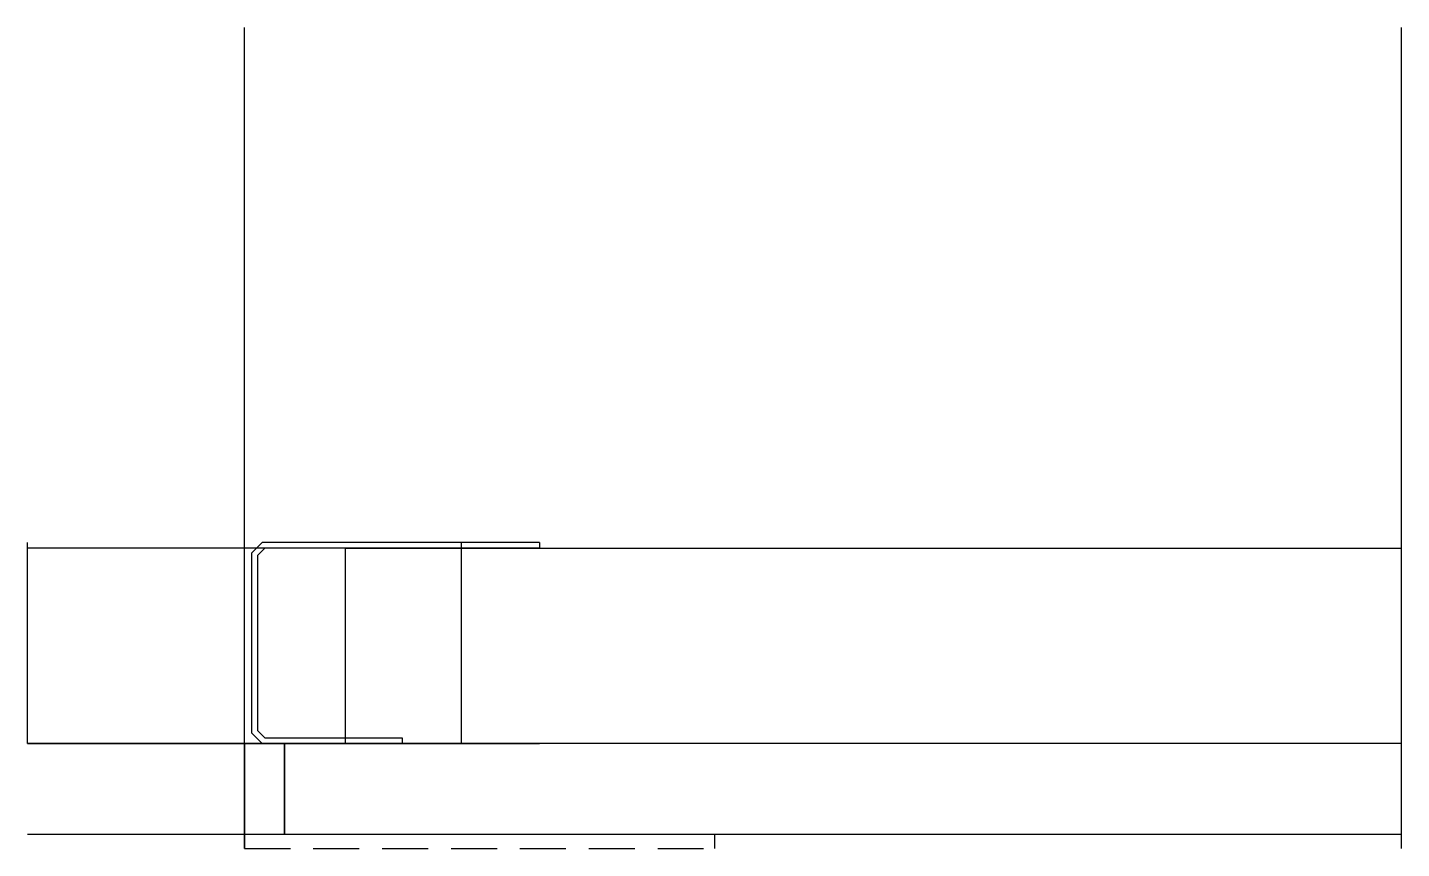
# Model space of a CAD drawing. Extents: x -30 to 160, y -2 to 112.
import ezdxf

# ---------------------------------------------------------------- set-up
doc = ezdxf.new("R2010")
doc.units = 0
doc.linetypes.add('HIDDEN', pattern=[9.525, 6.35, -3.175])
doc.layers.get('0').update_dxf_attribs({"linetype": 'CONTINUOUS'})

msp = doc.modelspace()

# ---------------------------------------------------------------- linework, layer by layer
at = {"linetype": 'CONTINUOUS'}
for p, q in [((0, -2), (0, 111.5)), ((160, -2), (160, 111.5)), ((-30, 12.5), (-30, 40.3)), ((0, 12.5), (0, 40.3)), ((1, 38.83), (2.47, 40.3)), ((40.8, 40.3), (2.47, 40.3)), ((30, 12.5), (30, 40.3)), ((40.8, 40.3), (40.8, 39.5)), ((40.8, 39.5), (-30, 39.5)), ((1, 38.83), (1, 13.97)), ((1.8, 38.5), (2.8, 39.5)), ((1.8, 38.5), (1.8, 14.3)), ((40.8, 39.5), (2.8, 39.5)), ((13.94, 39.5), (160, 39.5)), ((13.94, 39.5), (13.94, 12.5)), ((2.47, 12.5), (1, 13.97)), ((2.8, 13.3), (1.8, 14.3)), ((2.8, 13.3), (21.8, 13.3)), ((21.8, 13.3), (21.8, 12.5)), ((160, 12.5), (-30, 12.5)), ((-30, 12.5), (40.8, 12.5)), ((5.56, 12.5), (0, 12.5)), ((0, 12.5), (0, 0)), ((2.47, 12.5), (21.8, 12.5)), ((5.56, 0), (5.56, 12.5)), ((160, 12.5), (5.56, 12.5)), ((5.56, 0), (5.56, 12.5)), ((160, 12.5), (5.56, 12.5)), ((5.56, 12.5), (5.56, 0)), ((160, 12.5), (5.56, 12.5)), ((5.56, 12.5), (5.56, 0)), ((160, 0), (160, 12.5)), ((160, 0), (160, 12.5)), ((160, 0), (160, 12.5)), ((-30, 0), (160, 0)), ((0, 0), (5.56, 0)), ((0, 0), (0, -2)), ((0, 0), (65, 0)), ((5.56, 0), (160, 0)), ((5.56, 0), (160, 0)), ((5.56, 0), (160, 0)), ((65, 0), (65, -2))]:
    msp.add_line(p, q, dxfattribs=at)
at = {"linetype": 'HIDDEN'}
msp.add_line((0, -2), (65, -2), dxfattribs=at)

doc.saveas('drawing.dxf')
